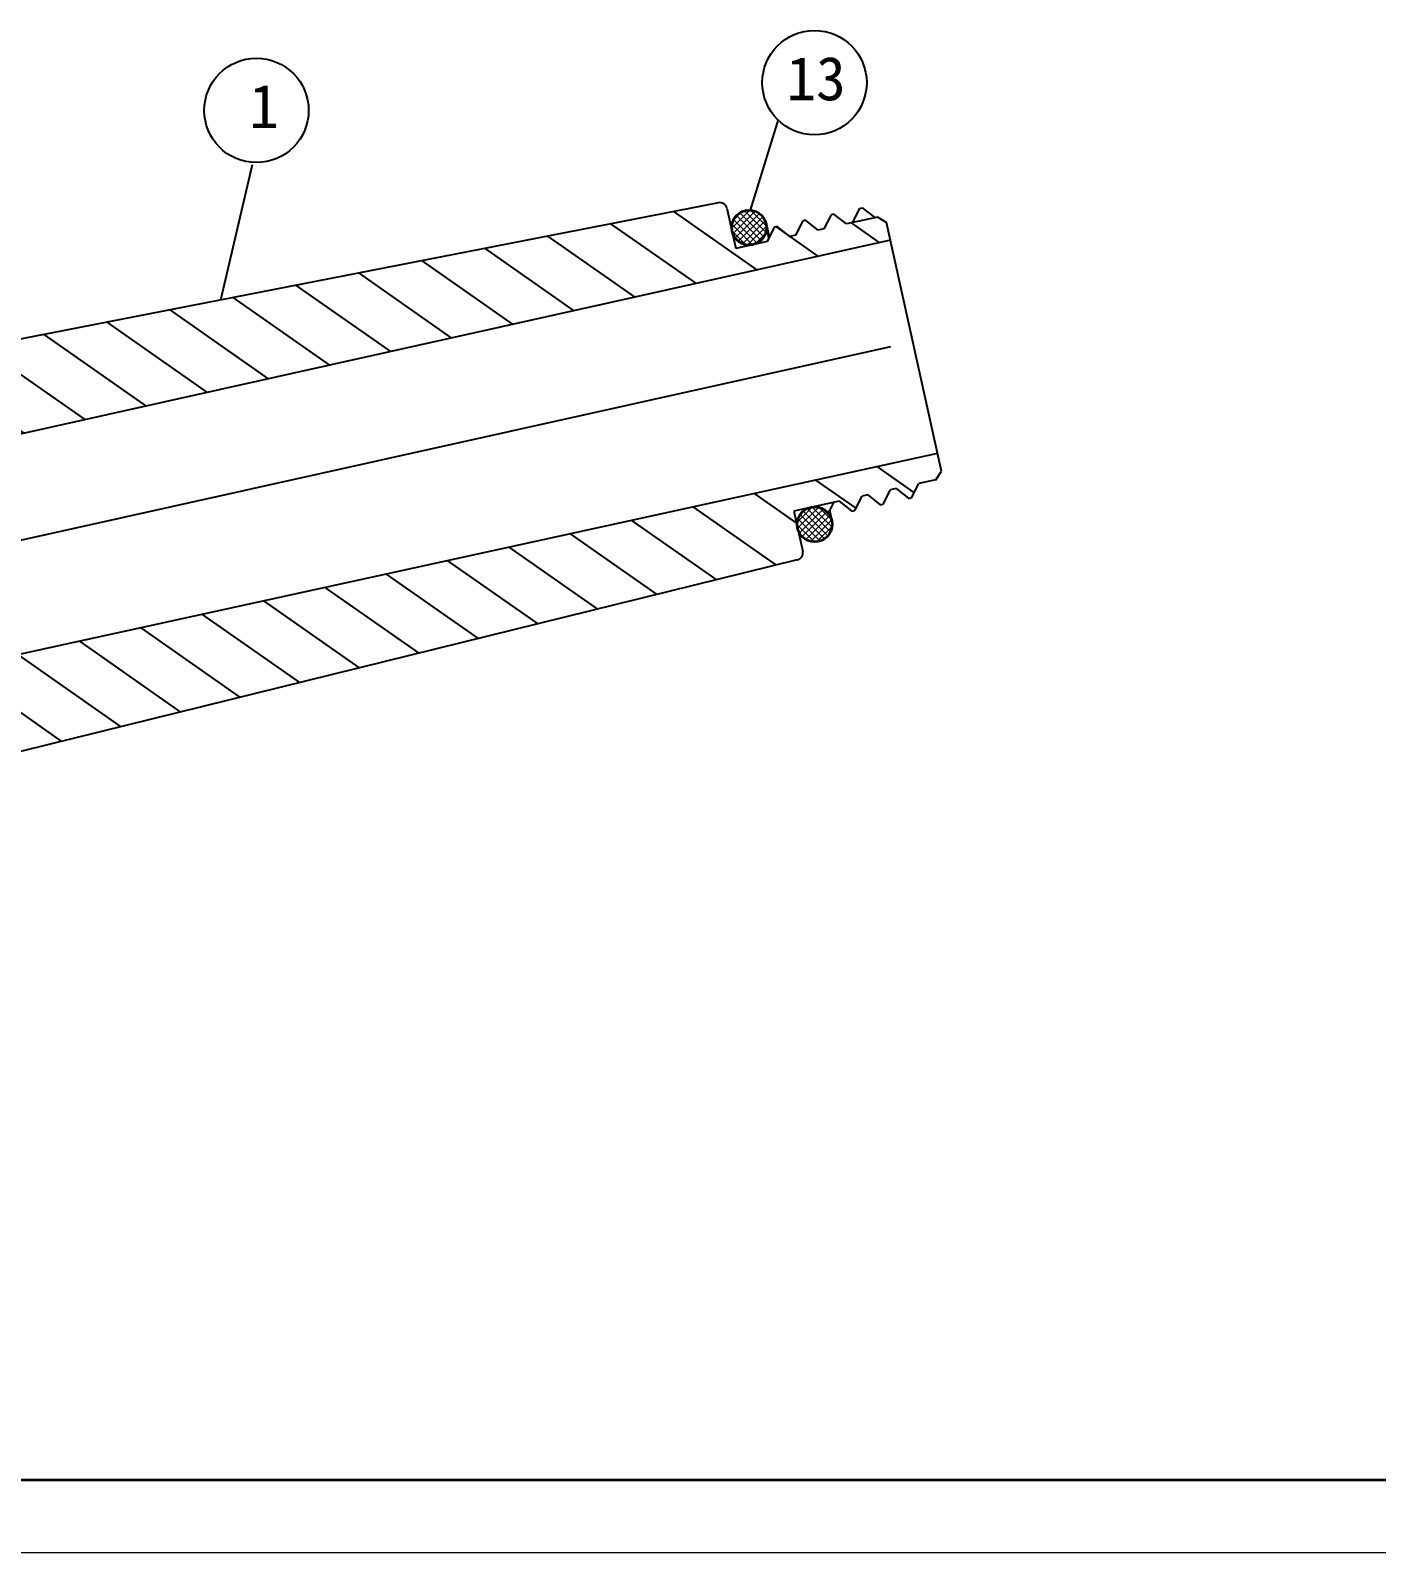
# Model space of a CAD drawing. Extents: x -7342 to 109, y -2713 to 214.
# Drawn here: x -5564.1 to -5471.6, y -2600.9 to -2496.2 of the extents above; entities that cross this region are included whole.
import ezdxf

# ---------------------------------------------------------------- set-up
doc = ezdxf.new("R2010")
doc.units = 0
doc.header["$LTSCALE"] = 7
doc.layers.get('0').update_dxf_attribs({"color": 2, "linetype": 'CONTINUOUS'})
doc.layers.add('\\M+5C6CA\\M+5C3E6\\M+5CFDF\\M+5B2E3', color=4, linetype='CONTINUOUS', lineweight=18)
doc.layers.add('EB0', color=7, linetype='CONTINUOUS', lineweight=35)
doc.styles.add('\\M+5D1F9\\M+5CABD 1', font='')
doc.styles.get('\\M+5D1F9\\M+5CABD 1').set_extended_font_data('宋体')
pattern_1 = [(45, (-6304.20703, -2145.5374), (-0.2245064, 0.2245064), []), (135, (-6304.20703, -2145.5374), (-0.2245064, -0.2245064), [])]

msp = doc.modelspace()

# ---------------------------------------------------------------- hatches: boundary and pattern name
at = {"linetype": 'Continuous'}
h = msp.add_hatch(dxfattribs=at)
h.set_pattern_fill('ANSI31', color=256, angle=100, style=0)
h.set_pattern_definition([(145, (-6304.207, -2145.5374), (-1.821105, -2.600808), [])])
edge = h.paths.add_edge_path(flags=0)
edge.add_line((-5621.14009, -2566.58812), (-5619.49009, -2566.58812))
edge.add_arc((-5356.14201, -2565.5783), 265, 169.0848316, 180.2183348)
edge.add_arc((-5615.36556, -2515.5884), 1.00029, 90.0088001, 169.0917633)
edge.add_line((-5613.69009, -2514.58812), (-5615.36657, -2514.58812))
edge.add_line((-5613.59845, -2525.08812), (-5613.69009, -2514.58812))
edge.add_line((-5608.19009, -2525.08812), (-5613.59845, -2525.08812))
edge.add_line((-5608.19009, -2525.08812), (-5608.19009, -2527.58812))
edge.add_line((-5608.19009, -2527.58812), (-5611.90518, -2527.58812))
edge.add_line((-5611.93572, -2531.08814), (-5611.90518, -2527.58812))
edge.add_line((-5612.44009, -2531.58812), (-5611.93572, -2531.08814))
edge.add_line((-5612.44009, -2531.58812), (-5613.04009, -2531.58812))
edge.add_line((-5613.07936, -2527.08812), (-5613.04009, -2531.58812))
edge.add_line((-5613.07936, -2527.08812), (-5615.79009, -2527.08812))
edge.add_line((-5617.17743, -2546.04854), (-5615.79009, -2527.08812))
edge.add_arc((-5607.2041, -2546.77829), 10, 175.8150839, 179.5)
edge.add_line((-5617.20372, -2546.69103), (-5617.29009, -2556.58812))
edge.add_line((-5617.29009, -2556.58812), (-5618.84009, -2556.58812))
edge.add_line((-5618.84009, -2556.58812), (-5618.84009, -2557.28812))
edge.add_line((-5618.24009, -2557.78812), (-5618.84009, -2557.28812))
edge.add_line((-5618.24009, -2557.98812), (-5618.24009, -2557.78812))
edge.add_line((-5618.84009, -2558.48812), (-5618.24009, -2557.98812))
edge.add_line((-5618.84009, -2558.48812), (-5618.84009, -2558.78812))
edge.add_line((-5618.24009, -2559.28812), (-5618.84009, -2558.78812))
edge.add_line((-5618.24009, -2559.48812), (-5618.24009, -2559.28812))
edge.add_line((-5618.84009, -2559.98812), (-5618.24009, -2559.48812))
edge.add_line((-5618.84009, -2559.98812), (-5618.84009, -2560.28812))
edge.add_line((-5618.24009, -2560.78812), (-5618.84009, -2560.28812))
edge.add_line((-5618.24009, -2560.98812), (-5618.24009, -2560.78812))
edge.add_line((-5618.84009, -2561.48812), (-5618.24009, -2560.98812))
edge.add_line((-5618.84009, -2561.48812), (-5618.84009, -2563.08812))
edge.add_line((-5618.84009, -2563.08812), (-5619.14009, -2563.08812))
edge.add_line((-5619.14009, -2563.08812), (-5619.14009, -2566.23812))
edge.add_line((-5619.14009, -2566.23812), (-5619.49009, -2566.58812))
edge = h.paths.add_edge_path(flags=0)
edge.add_line((-5590.59009, -2566.58812), (-5588.94009, -2566.58812))
edge.add_line((-5590.94009, -2566.23812), (-5590.59009, -2566.58812))
edge.add_line((-5590.94009, -2563.08812), (-5590.94009, -2566.23812))
edge.add_line((-5590.94009, -2563.08812), (-5591.24009, -2563.08812))
edge.add_line((-5591.24009, -2562.23812), (-5591.24009, -2563.08812))
edge.add_line((-5591.84009, -2561.73812), (-5591.24009, -2562.23812))
edge.add_line((-5591.84009, -2561.53812), (-5591.84009, -2561.73812))
edge.add_line((-5591.24009, -2561.03812), (-5591.84009, -2561.53812))
edge.add_line((-5591.24009, -2560.73812), (-5591.24009, -2561.03812))
edge.add_line((-5591.84009, -2560.23812), (-5591.24009, -2560.73812))
edge.add_line((-5591.84009, -2560.03812), (-5591.84009, -2560.23812))
edge.add_line((-5591.24009, -2559.53812), (-5591.84009, -2560.03812))
edge.add_line((-5591.24009, -2559.23812), (-5591.24009, -2559.53812))
edge.add_line((-5591.84009, -2558.73812), (-5591.24009, -2559.23812))
edge.add_line((-5591.84009, -2558.53812), (-5591.84009, -2558.73812))
edge.add_line((-5591.24009, -2558.03812), (-5591.84009, -2558.53812))
edge.add_line((-5591.24009, -2557.73812), (-5591.24009, -2558.03812))
edge.add_line((-5591.84009, -2557.23812), (-5591.24009, -2557.73812))
edge.add_line((-5591.84009, -2557.03812), (-5591.84009, -2557.23812))
edge.add_line((-5591.30009, -2556.58812), (-5591.84009, -2557.03812))
edge.add_line((-5591.30009, -2556.58812), (-5592.79009, -2556.58812))
edge.add_line((-5592.87646, -2546.69103), (-5592.79009, -2556.58812))
edge.add_arc((-5602.87608, -2546.77829), 10, 0.5, 4.1849161)
edge.add_line((-5592.90274, -2546.04854), (-5592.95889, -2545.28113))
edge.add_line((-5501.73895, -2525.30856), (-5592.95889, -2545.28113))
edge.add_line((-5501.46947, -2526.52917), (-5501.73895, -2525.30856))
edge.add_line((-5501.84991, -2527.1252), (-5501.46947, -2526.52917))
edge.add_line((-5501.84991, -2527.1252), (-5503.0217, -2527.38391))
edge.add_line((-5503.52199, -2528.36483), (-5503.0217, -2527.38391))
edge.add_line((-5503.71728, -2528.40795), (-5503.52199, -2528.36483))
edge.add_line((-5504.58407, -2527.72885), (-5503.71728, -2528.40795))
edge.add_line((-5504.58407, -2527.72885), (-5504.97466, -2527.81508))
edge.add_line((-5505.47495, -2528.796), (-5504.97466, -2527.81508))
edge.add_line((-5505.67025, -2528.83912), (-5505.47495, -2528.796))
edge.add_line((-5506.53704, -2528.16002), (-5505.67025, -2528.83912))
edge.add_line((-5506.53704, -2528.16002), (-5506.92763, -2528.24626))
edge.add_line((-5507.42792, -2529.22718), (-5506.92763, -2528.24626))
edge.add_line((-5507.62322, -2529.2703), (-5507.42792, -2529.22718))
edge.add_line((-5508.49001, -2528.5912), (-5507.62322, -2529.2703))
edge.add_line((-5508.49001, -2528.5912), (-5508.8806, -2528.67743))
edge.add_line((-5508.8806, -2528.67743), (-5510.44298, -2529.02237))
edge.add_line((-5510.44298, -2529.02237), (-5511.61476, -2529.28108))
edge.add_line((-5511.61476, -2529.28108), (-5511.00528, -2532.04167))
edge.add_arc((-5511.49352, -2532.14946), 0.5, 283.85, 372.45)
edge.add_line((-5511.37383, -2532.63492), (-5586.10598, -2551.06007))
edge.add_arc((-5585.14845, -2554.94377), 4.00001, 103.8500398, 182.2656583)
edge.add_arc((-5853.93816, -2565.5783), 265, 359.7816652, 362.2656974)
edge = h.paths.add_edge_path(flags=0)
edge.add_line((-5516.21261, -2508.45552), (-5515.60313, -2511.21611))
edge.add_line((-5513.45486, -2510.74182), (-5515.60313, -2511.21611))
edge.add_line((-5512.95457, -2509.7609), (-5513.45486, -2510.74182))
edge.add_line((-5512.75928, -2509.71778), (-5512.95457, -2509.7609))
edge.add_line((-5511.89249, -2510.39688), (-5512.75928, -2509.71778))
edge.add_line((-5511.50189, -2510.31065), (-5511.89249, -2510.39688))
edge.add_line((-5511.0016, -2509.32972), (-5511.50189, -2510.31065))
edge.add_line((-5510.80631, -2509.28661), (-5511.0016, -2509.32972))
edge.add_line((-5509.93952, -2509.96571), (-5510.80631, -2509.28661))
edge.add_line((-5509.54892, -2509.87947), (-5509.93952, -2509.96571))
edge.add_line((-5509.04864, -2508.89855), (-5509.54892, -2509.87947))
edge.add_line((-5508.85334, -2508.85543), (-5509.04864, -2508.89855))
edge.add_line((-5507.98655, -2509.53453), (-5508.85334, -2508.85543))
edge.add_line((-5507.59596, -2509.4483), (-5507.98655, -2509.53453))
edge.add_line((-5506.03358, -2509.10336), (-5507.59596, -2509.4483))
edge.add_line((-5505.83828, -2509.06024), (-5506.03358, -2509.10336))
edge.add_line((-5505.83828, -2509.06024), (-5505.24225, -2509.44069))
edge.add_line((-5504.97276, -2510.66129), (-5505.24225, -2509.44069))
edge.add_line((-5504.97276, -2510.66129), (-5594.04125, -2530.48886))
edge.add_line((-5594.04125, -2530.48886), (-5594.29009, -2527.08812))
edge.add_line((-5594.29009, -2527.08812), (-5597.00082, -2527.08812))
edge.add_line((-5597.00082, -2527.08812), (-5597.04009, -2531.58812))
edge.add_line((-5597.04009, -2531.58812), (-5597.64009, -2531.58812))
edge.add_line((-5597.64009, -2531.58812), (-5598.14445, -2531.08814))
edge.add_line((-5598.14445, -2531.08814), (-5598.17499, -2527.58812))
edge.add_line((-5598.17499, -2527.58812), (-5601.89009, -2527.58812))
edge.add_line((-5601.89009, -2525.08812), (-5601.89009, -2527.58812))
edge.add_line((-5592.54009, -2525.08812), (-5601.89009, -2525.08812))
edge.add_line((-5592.51073, -2528.45174), (-5592.54009, -2525.08812))
edge.add_line((-5592.51073, -2528.45174), (-5589.88797, -2527.87269))
edge.add_line((-5589.88797, -2527.87269), (-5589.79211, -2516.88812))
edge.add_line((-5589.79211, -2516.88812), (-5588.82669, -2516.88812))
edge.add_arc((-5588.82729, -2517.88864), 1.00052, 26.1936554, 89.9940377)
edge.add_arc((-5582.54542, -2514.79906), 6, 206.1957848, 281.0500077)
edge.add_line((-5516.79669, -2508.07259), (-5581.39543, -2520.68782))
edge.add_arc((-5516.70085, -2508.56332), 0.5, 12.45, 101.05)
at = {"layer": '\\M+5C6CA\\M+5C3E6\\M+5CFDF\\M+5B2E3'}
h = msp.add_hatch(dxfattribs=at)
h.set_pattern_fill('ANSI37', color=256, style=0)
h.set_pattern_definition([(45, (-6304.207, -2145.5374), (-2.245064, 2.245064), []), (135, (-6304.207, -2145.5374), (-2.245064, -2.245064), [])])
edge = h.paths.add_edge_path(flags=0)
edge.add_arc((-5514.68642, -2509.78485), 1.2, 154.0602547, 282.1316066, ccw=False)
edge.add_arc((-5514.68642, -2509.78485), 1.2, 102, 154.0602547, ccw=False)
edge.add_arc((-5514.68642, -2509.78485), 1.2, -77.2316066, 102, ccw=False)
edge.add_arc((-5514.68642, -2509.78484), 1.2, 282.1316068, 282.7683932, ccw=False)
h = msp.add_hatch(dxfattribs=at)
h.set_pattern_fill('ANSI37', color=256, scale=0.1, style=0)
h.set_pattern_definition(pattern_1)
edge = h.paths.add_edge_path(flags=0)
edge.add_arc((-5514.68642, -2509.78485), 1.2, 216.8552758, 282.1316066, ccw=False)
edge.add_arc((-5514.68642, -2509.78485), 1.2, 102, 216.8552758, ccw=False)
edge.add_arc((-5514.68642, -2509.78485), 1.2, -77.2316066, 102, ccw=False)
edge.add_arc((-5514.68642, -2509.78485), 1.2, 282.1316065, 282.7683935, ccw=False)
h = msp.add_hatch(dxfattribs=at)
h.set_pattern_fill('ANSI37', color=256, scale=0.1, style=0)
h.set_pattern_definition(pattern_1)
edge = h.paths.add_edge_path(flags=0)
edge.add_arc((-5510.18123, -2530.19071), 1.2, 216.8552758, 282.1316066, ccw=False)
edge.add_arc((-5510.18123, -2530.19071), 1.2, 102, 216.8552758, ccw=False)
edge.add_arc((-5510.18123, -2530.19071), 1.2, -77.2316066, 102, ccw=False)
edge.add_arc((-5510.18123, -2530.19071), 1.2, 282.1316065, 282.7683935, ccw=False)

# ---------------------------------------------------------------- linework, layer by layer
at = {"color": 6}
for p, q in [((-5514.59138, -2508.58862), (-5512.66406, -2502.35796)), ((-5551.00293, -2514.75259), (-5548.83194, -2505.45517))]:
    msp.add_line(p, q, dxfattribs=at)
at = {"color": 253, "linetype": 'Continuous'}
for p, q in [((-5516.79669, -2508.07259), (-5581.39543, -2520.68782)), ((-5516.21261, -2508.45552), (-5515.60313, -2511.21611)), ((-5509.04864, -2508.89855), (-5509.54892, -2509.87947)), ((-5508.85334, -2508.85543), (-5509.04864, -2508.89855)), ((-5507.98655, -2509.53453), (-5508.85334, -2508.85543)), ((-5505.83828, -2509.06024), (-5507.98655, -2509.53453)), ((-5507.09567, -2508.46737), (-5507.59596, -2509.4483)), ((-5507.09567, -2508.46737), (-5506.90037, -2508.42426)), ((-5506.03358, -2509.10336), (-5506.90037, -2508.42426)), ((-5505.83828, -2509.06024), (-5505.24225, -2509.44069)), ((-5512.95457, -2509.7609), (-5513.45486, -2510.74182)), ((-5512.75928, -2509.71778), (-5512.95457, -2509.7609)), ((-5511.89249, -2510.39688), (-5512.75928, -2509.71778)), ((-5511.0016, -2509.32972), (-5511.50189, -2510.31065)), ((-5510.80631, -2509.28661), (-5511.0016, -2509.32972)), ((-5509.93952, -2509.96571), (-5510.80631, -2509.28661)), ((-5509.54892, -2509.87947), (-5509.93952, -2509.96571)), ((-5501.46947, -2526.52917), (-5505.24225, -2509.44069)), ((-5504.97276, -2510.66129), (-5594.04125, -2530.48886)), ((-5513.45486, -2510.74182), (-5515.60313, -2511.21611)), ((-5511.50189, -2510.31065), (-5511.89249, -2510.39688)), ((-5504.97276, -2517.98493), (-5594.04125, -2537.8125)), ((-5501.73895, -2525.30856), (-5592.95889, -2545.28113)), ((-5501.84991, -2527.1252), (-5501.46947, -2526.52917)), ((-5505.47495, -2528.796), (-5504.97466, -2527.81508)), ((-5504.58407, -2527.72885), (-5504.97466, -2527.81508)), ((-5504.58407, -2527.72885), (-5503.71728, -2528.40795)), ((-5503.52199, -2528.36483), (-5503.0217, -2527.38391)), ((-5501.84991, -2527.1252), (-5503.0217, -2527.38391)), ((-5508.49001, -2528.5912), (-5511.61476, -2529.28108)), ((-5508.8806, -2528.67743), (-5509.25319, -2529.40796)), ((-5508.49001, -2528.5912), (-5507.62322, -2529.2703)), ((-5507.42792, -2529.22718), (-5506.92763, -2528.24626)), ((-5506.53704, -2528.16002), (-5506.92763, -2528.24626)), ((-5506.53704, -2528.16002), (-5505.67025, -2528.83912)), ((-5505.67025, -2528.83912), (-5505.47495, -2528.796)), ((-5503.71728, -2528.40795), (-5503.52199, -2528.36483)), ((-5511.61476, -2529.28108), (-5511.00528, -2532.04167)), ((-5507.62322, -2529.2703), (-5507.42792, -2529.22718)), ((-5511.37383, -2532.63492), (-5586.10598, -2551.06007))]:
    msp.add_line(p, q, dxfattribs=at)
for centre in [(-5510.19336, -2499.81916), (-5548.54933, -2501.73119)]:
    msp.add_circle(centre, 3.58636)
for centre, start, end in [((-5516.70085, -2508.56332), 12.45, 101.05), ((-5511.49352, -2532.14946), 283.85, 12.45)]:
    msp.add_arc(centre, 0.5, start, end, dxfattribs=at)
at = {"layer": 'EB0'}
for p, q in [((-5513.3088, -2510.45543), (-5513.5002, -2509.59174)), ((-5509.00324, -2529.96192), (-5509.15252, -2529.21059)), ((-5660.6643, -2595.86937), (-5277.6643, -2595.86937))]:
    msp.add_line(p, q, dxfattribs=at)
at = {"layer": 'EB0', "linetype": 'Continuous', "lineweight": 18}
msp.add_line((-5671.6643, -2600.86937), (-5272.6643, -2600.86937), dxfattribs=at)
at = {"layer": 'EB0'}
for centre in [(-5514.68642, -2509.78485), (-5510.18123, -2530.19071)]:
    msp.add_circle(centre, 1.2, dxfattribs=at)

# ---------------------------------------------------------------- texts
at = {"char_height": 3, "width": 6.8251996, "attachment_point": 1, "style": '\\M+5D1F9\\M+5CABD 1'}
for s, insert in [('13', (-5512.12705, -2498.03503)), ('1', (-5549.04954, -2499.94706))]:
    msp.add_mtext(s, dxfattribs=dict(at, insert=insert))

doc.saveas('drawing.dxf')
